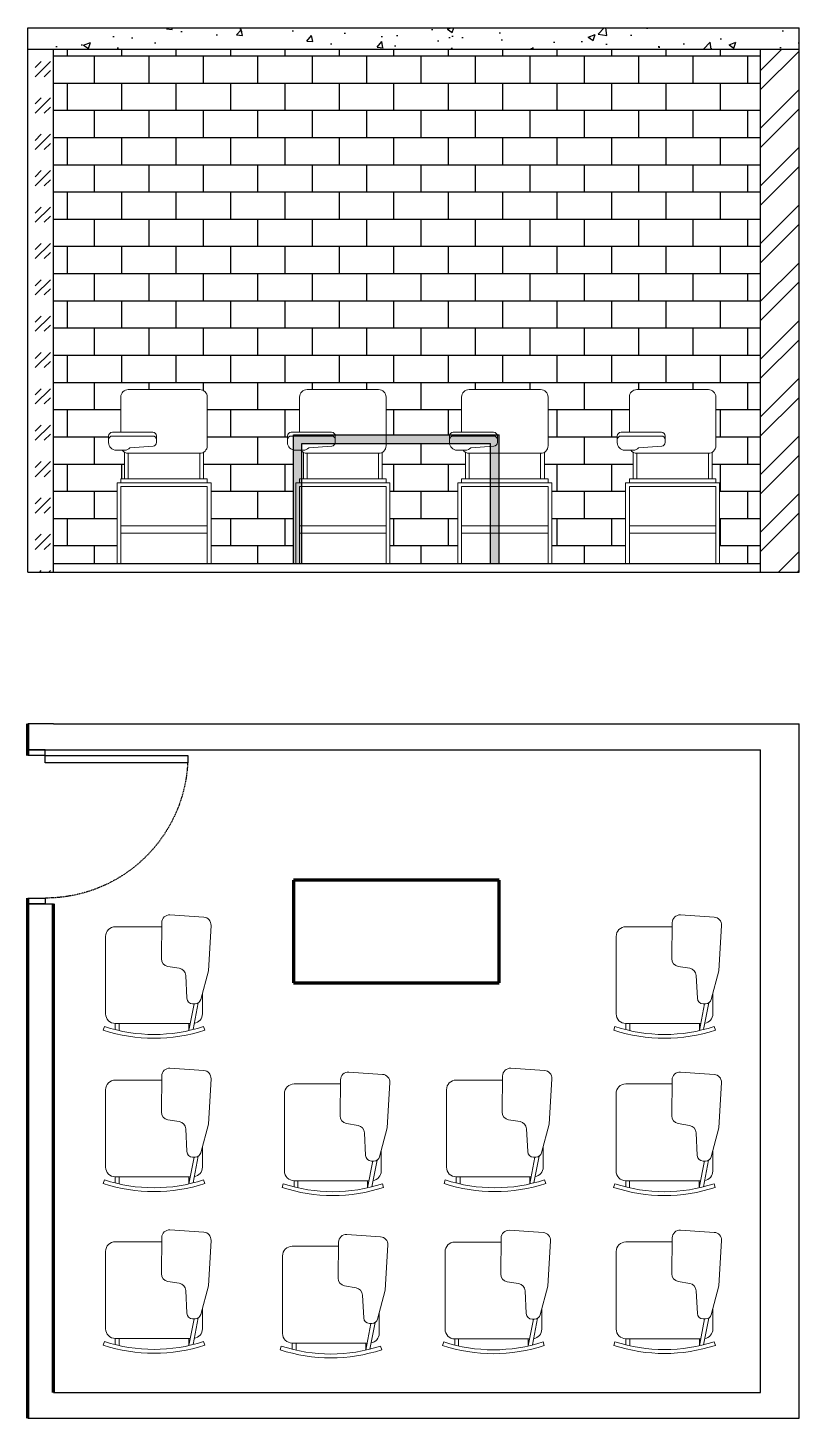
# Model space of a CAD drawing. Header units: inches. Extents: x 2702 to 16065, y 1501 to 3657.
# Drawn here: x 4661.2 to 4841.2, y 2292 to 2616.4 of the extents above; entities that cross this region are included whole.
import ezdxf

# ---------------------------------------------------------------- set-up
doc = ezdxf.new("R2010")
doc.units = ezdxf.units.IN
doc.linetypes.add('HIDDEN4', pattern=[0.09375, 0.0625, -0.03125])
doc.layers.add('furniture', color=7, linetype='Continuous')
doc.layers.add('sanitary', color=110, linetype='Continuous')
doc.layers.add('muebles', color=17, linetype='Continuous', lineweight=0)

# ---------------------------------------------------------------- blocks, each defined once
blk = doc.blocks.new('A$C0CE462CD')
for p, q in [((860, 100), (860, 0)), ((860, 0), (893.9, 0))]:
    blk.add_line(p, q)
blk.add_lwpolyline([(860, 100), (860, 920), (818.4, 920), (818.4, 100)], close=True)
for points in [[(6.1, 0), (40, 0), (40, 100), (6.1, 100)], [(6.1, 100), (6.1, 0)], [(860, 100), (893.9, 100), (893.9, 0)]]:
    blk.add_lwpolyline(points)
at = {"linetype": 'HIDDEN4'}
blk.add_arc((859.1, 101.9), 819.1, 92.8508, 180.13091, dxfattribs=at)
blk = doc.blocks.new('silla-27')
at = {"layer": 'muebles', "color": 7, "lineweight": 0, "true_color": 0xffffff}
for p, q in [((88.3183, 38.1598), (88.3163, 37.9735)), ((88.5357, 38.1876), (88.361, 38.1993)), ((88.5592, 37.9111), (88.573, 38.1454)), ((88.3497, 37.9336), (88.4088, 37.9238)), ((88.4422, 37.8863), (88.448, 37.7686)), ((88.52, 37.7624), (88.5592, 37.9111)), ((88.4857, 37.7402), (88.4585, 37.6017)), ((88.491, 37.7401), (88.478, 37.7401)), ((88.507, 37.7447), (88.4799, 37.6068)), ((88.0785, 37.6383), (88.0785, 37.6065)), ((88.0985, 37.6383), (88.0985, 37.6017)), ((88.4585, 37.6383), (88.4585, 37.6017))]:
    blk.add_line(p, q, dxfattribs=at)
at = {"layer": 'muebles', "color": 7, "lineweight": 0, "ltscale": 0.06, "true_color": 0xffffff}
for p, q in [((88.0285, 38.0883), (88.0285, 37.6883)), ((88.0785, 38.1383), (88.3181, 38.1383)), ((88.5285, 37.7947), (88.5285, 37.6883)), ((88.0222, 37.6228), (88.016, 37.6037)), ((88.4657, 37.6383), (88.0785, 37.6383)), ((88.5348, 37.6228), (88.541, 37.6037))]:
    blk.add_line(p, q, dxfattribs=at)
at = {"layer": 'muebles', "color": 7, "lineweight": 0, "true_color": 0xffffff}
for centre, radius, start, end in [((88.3583, 38.1594), 0.04, 86.19069, 179.38044), ((88.5331, 38.1477), 0.04, 356.62935, 86.19069), ((88.3563, 37.9731), 0.04, 179.38044, 260.54926), ((88.4022, 37.8843), 0.04, 2.86602, 80.54926), ((88.478, 37.7701), 0.03, 182.86602, 270), ((88.491, 37.7701), 0.03, 270, 345.23884)]:
    blk.add_arc(centre, radius, start, end, dxfattribs=at)
at = {"layer": 'muebles', "color": 7, "lineweight": 0, "ltscale": 0.06, "true_color": 0xffffff}
for centre, radius, start, end in [((88.0785, 38.0883), 0.05, 90, 180), ((88.0785, 37.6883), 0.05, 180, 270), ((88.4785, 37.6883), 0.05, 278.8356, 0), ((88.2785, 38.4031), 0.8414, 251.81945, 288.18055), ((88.2785, 38.4031), 0.8214, 251.81945, 288.18055)]:
    blk.add_arc(centre, radius, start, end, dxfattribs=at)
blk = doc.blocks.new('silla-25')
at = {"layer": 'muebles', "color": 255, "lineweight": 0}
for p, q in [((90.0298, 38.3925), (89.6497, 38.3925)), ((89.6097, 38.3525), (89.6097, 38.1657)), ((90.0698, 38.3525), (90.0698, 38.0938)), ((89.5452, 38.1457), (89.5452, 38.1105)), ((89.7799, 38.1657), (89.5652, 38.1657)), ((89.7799, 38.1457), (89.5652, 38.1457)), ((89.7999, 38.1457), (89.7999, 38.112)), ((89.6302, 38.0705), (89.5852, 38.0705)), ((89.6297, 38.0592), (89.6297, 37.9176)), ((90.0298, 38.0538), (89.6497, 38.0538)), ((89.6497, 38.0538), (89.6497, 37.9176)), ((89.6585, 38.0822), (89.7815, 38.0921)), ((90.0298, 38.0538), (90.0298, 37.9176)), ((90.0498, 38.0592), (90.0498, 37.9176)), ((90.0898, 37.8976), (89.5897, 37.8976)), ((89.5897, 37.8976), (89.5897, 37.4676)), ((90.0698, 37.9176), (89.6097, 37.9176)), ((89.6097, 37.9176), (89.6097, 37.8976)), ((89.6097, 37.8776), (89.6097, 37.4676)), ((90.0698, 37.8776), (89.6097, 37.8776)), ((90.0698, 37.9176), (90.0698, 37.8976)), ((90.0698, 37.8776), (90.0698, 37.4676)), ((90.0898, 37.8976), (90.0898, 37.4676)), ((90.0698, 37.6684), (89.6097, 37.6684)), ((90.0698, 37.6284), (89.6097, 37.6284)), ((89.6097, 37.4676), (89.5897, 37.4676)), ((90.0898, 37.4676), (90.0698, 37.4676))]:
    blk.add_line(p, q, dxfattribs=at)
for centre, radius, start, end in [((89.6497, 38.3525), 0.04, 90, 180), ((90.0298, 38.3525), 0.04, 0, 90), ((89.5652, 38.1457), 0.02, 90, 180), ((89.5652, 38.1257), 0.02, 90, 180), ((89.5852, 38.1105), 0.04, 180, 270), ((89.7799, 38.1457), 0.02, 0, 90), ((89.7799, 38.1257), 0.02, 0, 90), ((89.7799, 38.112), 0.02, 274.58692, 0), ((89.6497, 38.0938), 0.04, 215.67604, 270), ((89.6302, 38.1105), 0.04, 270, 315), ((90.0298, 38.0938), 0.04, 270, 0)]:
    blk.add_arc(centre, radius, start, end, dxfattribs=at)

msp = doc.modelspace()

# ---------------------------------------------------------------- hatches: boundary and pattern name
h = msp.add_hatch()
h.set_pattern_fill('AR-CONC', color=0, scale=0.09)
h.set_pattern_definition([(50, (1336.653, 0), (16.39662, -1.434518), [1.7145, -18.8595]), (355, (1336.653, 0), (-3.17191, 17.195116), [1.3716, -15.08765]), (100.45144, (1338.02, -0.12), (13.22471, 15.7606), [1.4571, -16.02812]), (46.1842, (1336.653, 4.572), (24.39711, -3.78381), [2.57175, -28.28925]), (96.63556, (1338.686, 4.257), (21.36637, 22.26835), [2.18565, -24.0422]), (351.18415, (1336.653, 4.572), (21.36637, 22.26835), [2.0574, -22.63138]), (21, (1338.939, 3.429), (13.645295, -9.203868), [1.7145, -18.8595]), (326, (1338.939, 3.429), (5.56218, 16.57692), [1.3716, -15.0876]), (71.45144, (1340.076, 2.662), (19.20748, 7.37305), [1.4571, -16.028094]), (37.5, (1336.653, 0), (0.277974, 7.6099535), [0, -14.90472, 0, -15.3162, 0, -15.14475]), (7.5, (1336.653, 0), (6.01377, 9.016252), [0, -8.73252, 0, -14.56182, 0, -5.77215]), (327.5, (1331.555, 0), (12.2031536, -0.515587), [0, -5.715, 0, -17.8308, 0, -23.6601]), (317.5, (1329.269, 0), (13.331626, 2.288384), [0, -7.4295, 0, -11.84148, 0, -16.8021])])
h.paths.add_polyline_path([(4841.163, 2616.397), (4661.163, 2616.397), (4661.163, 2611.397), (4841.163, 2611.397)])
h = msp.add_hatch()
h.set_pattern_fill('GOST_GLASS', color=0)
h.set_pattern_definition([(45, (1336.653, 0), (8.485281, 0), [5, -7]), (45, (1338.774, 0), (8.485281, 0), [2, -10]), (45, (1336.653, 2.1213), (8.485281, 0), [2, -10])])
h.paths.add_polyline_path([(4667.163, 2611.397), (4661.163, 2611.397), (4661.163, 2489.397), (4667.163, 2489.397)])
h = msp.add_hatch()
h.set_pattern_fill('BRICK', color=0)
h.set_pattern_definition([(0, (1336.653, 0), (0, 6.35), []), (90, (1336.653, 0), (-12.7, 8e-16), [6.35, -6.35]), (90, (1343.003, 0), (-12.7, 8e-16), [-6.35, 6.35])])
h.paths.add_polyline_path([(4832.163, 2611.397), (4667.163, 2611.397), (4667.163, 2491.397), (4681.983, 2491.397), (4681.983, 2510.257), (4682.86, 2510.257), (4682.86, 2511.134), (4683.737, 2511.134), (4683.737, 2517.342, -0.1065336), (4683.189, 2517.839), (4681.786, 2517.839, -0.4142136), (4680.032, 2519.593), (4680.032, 2521.136, -0.4142136), (4680.909, 2522.013), (4682.86, 2522.013), (4682.86, 2530.208, -0.4142136), (4684.614, 2531.962), (4701.285, 2531.962, -0.4142136), (4703.039, 2530.208), (4703.039, 2518.862, -0.2679492), (4702.162, 2517.342), (4702.162, 2511.134), (4703.039, 2511.134), (4703.039, 2510.257), (4703.916, 2510.257), (4703.916, 2491.397), (4723.14, 2491.397), (4723.14, 2517.877, -0.354089), (4721.751, 2519.593), (4721.751, 2521.136, -0.4142136), (4722.628, 2522.013), (4724.579, 2522.013), (4724.579, 2530.208, -0.4142136), (4726.334, 2531.962), (4743.004, 2531.962, -0.4142136), (4744.758, 2530.208), (4744.758, 2521.397), (4759.605, 2521.397, -0.328274), (4760.443, 2522.013), (4762.394, 2522.013), (4762.394, 2530.208, -0.4142136), (4764.148, 2531.962), (4780.819, 2531.962, -0.4142136), (4782.573, 2530.208), (4782.573, 2518.862, -0.2679492), (4781.696, 2517.342), (4781.696, 2511.134), (4782.573, 2511.134), (4782.573, 2510.257), (4783.45, 2510.257), (4783.45, 2491.397), (4800.66, 2491.397), (4800.66, 2510.257), (4801.537, 2510.257), (4801.537, 2511.134), (4802.415, 2511.134), (4802.415, 2517.342, -0.1065336), (4801.867, 2517.839), (4800.464, 2517.839, -0.4142136), (4798.709, 2519.593), (4798.709, 2521.136, -0.4142136), (4799.587, 2522.013), (4801.537, 2522.013), (4801.537, 2530.208, -0.4142136), (4803.292, 2531.962), (4819.962, 2531.962, -0.4142136), (4821.717, 2530.208), (4821.717, 2518.862, -0.2679492), (4820.84, 2517.342), (4820.84, 2511.134), (4821.717, 2511.134), (4821.717, 2510.257), (4822.594, 2510.257), (4822.594, 2491.397), (4832.163, 2491.397)])
h.paths.add_polyline_path([(4761.517, 2510.257), (4762.394, 2510.257), (4762.394, 2511.134), (4763.271, 2511.134), (4763.271, 2517.342, -0.1065336), (4762.723, 2517.839), (4761.32, 2517.839, -0.3817245), (4759.577, 2519.397), (4744.758, 2519.397), (4744.758, 2518.862, -0.2679492), (4743.881, 2517.342), (4743.881, 2511.134), (4744.758, 2511.134), (4744.758, 2510.257), (4745.636, 2510.257), (4745.636, 2491.397), (4761.517, 2491.397)], flags=17)
h = msp.add_hatch()
h.set_pattern_fill('ANSI32', color=0)
h.set_pattern_definition([(45, (1336.653, 0), (-6.735192, 6.735192), []), (45, (1341.143, 0), (-6.735192, 6.735192), [])])
h.paths.add_polyline_path([(4841.163, 2611.397), (4832.163, 2611.397), (4832.163, 2489.397), (4841.163, 2489.397)])
h = msp.add_hatch(color=0)
h.dxf.hatch_style = 1
h.paths.add_polyline_path([(4759.566, 2521.136, -0.0756526), (4759.605, 2521.397), (4744.758, 2521.397), (4744.758, 2519.397), (4759.577, 2519.397, -0.0280534), (4759.566, 2519.593)])
h.paths.add_polyline_path([(4769.86, 2521.136), (4760.443, 2521.136, 0.4142136), (4759.566, 2520.259), (4759.566, 2519.593, 0.0280534), (4759.577, 2519.397), (4769.14, 2519.397), (4769.14, 2518.722), (4769.93, 2518.785, 0.3909552), (4770.737, 2519.66), (4770.737, 2520.259, 0.4142136)])
h.paths.add_polyline_path([(4770.697, 2521.397), (4759.605, 2521.397, 0.0756526), (4759.566, 2521.136), (4759.566, 2520.259, -0.4142136), (4760.443, 2521.136), (4769.86, 2521.136, -0.4142136), (4770.737, 2520.259), (4770.737, 2521.136, 0.0756526)])
h.paths.add_polyline_path([(4732.922, 2520.259, 0.4142136), (4732.045, 2521.136), (4723.14, 2521.136), (4723.14, 2517.877, 0.0524341), (4723.505, 2517.839), (4725.14, 2517.839), (4725.14, 2519.397), (4732.882, 2519.397, 0.0763356), (4732.922, 2519.66)])
h.paths.add_polyline_path([(4732.883, 2521.397), (4723.14, 2521.397), (4723.14, 2521.136), (4732.045, 2521.136, -0.4142136), (4732.922, 2520.259), (4732.922, 2521.136, 0.0756526)])
h.paths.add_polyline_path([(4725.14, 2517.576, -0.0501312), (4724.908, 2517.839), (4723.505, 2517.839, -0.0524341), (4723.14, 2517.877), (4723.14, 2491.397), (4723.702, 2491.397), (4723.702, 2510.257), (4724.579, 2510.257), (4724.579, 2511.134), (4725.14, 2511.134)])
h.paths.add_polyline_path([(4771.14, 2521.397), (4770.697, 2521.397, -0.0756526), (4770.737, 2521.136), (4770.737, 2519.66, -0.3909552), (4769.93, 2518.785), (4769.14, 2518.722), (4769.14, 2517.107), (4771.14, 2517.107)])
h.paths.add_polyline_path([(4771.14, 2517.107), (4769.14, 2517.107), (4769.14, 2511.134), (4771.14, 2511.134)])
h.paths.add_polyline_path([(4771.14, 2511.134), (4769.14, 2511.134), (4769.14, 2510.257), (4771.14, 2510.257)])
h.paths.add_polyline_path([(4771.14, 2510.257), (4769.14, 2510.257), (4769.14, 2509.379), (4771.14, 2509.379)])
h.paths.add_polyline_path([(4771.14, 2509.379), (4769.14, 2509.379), (4769.14, 2500.204), (4771.14, 2500.204)])
h.paths.add_polyline_path([(4771.14, 2500.204), (4769.14, 2500.204), (4769.14, 2498.45), (4771.14, 2498.45)])
h.paths.add_polyline_path([(4771.14, 2498.45), (4769.14, 2498.45), (4769.14, 2491.397), (4771.14, 2491.397)])
h.paths.add_polyline_path([(4724.579, 2509.379), (4725.14, 2509.379), (4725.14, 2510.257), (4723.702, 2510.257), (4723.702, 2491.397), (4724.579, 2491.397)], flags=17)
h.paths.add_polyline_path([(4725.14, 2511.134), (4724.579, 2511.134), (4724.579, 2510.257), (4725.14, 2510.257)], flags=17)
h.paths.add_polyline_path([(4725.14, 2509.379), (4724.579, 2509.379), (4724.579, 2500.204), (4725.14, 2500.204)], flags=16)
h.paths.add_polyline_path([(4744.758, 2521.397), (4732.883, 2521.397, -0.0756526), (4732.922, 2521.136), (4732.922, 2519.66, -0.0763356), (4732.882, 2519.397), (4744.758, 2519.397)])
h.paths.add_polyline_path([(4725.14, 2498.45), (4724.579, 2498.45), (4724.579, 2491.397), (4725.14, 2491.397)], flags=16)
h.paths.add_polyline_path([(4725.14, 2500.204), (4724.579, 2500.204), (4724.579, 2498.45), (4725.14, 2498.45)], flags=16)

# ---------------------------------------------------------------- linework, layer by layer
at = {"color": 0}
for p, q in [((4661.163, 2489.397), (4661.163, 2616.397)), ((4661.163, 2616.397), (4841.163, 2616.397)), ((4841.163, 2489.397), (4841.163, 2616.397)), ((4661.163, 2611.397), (4841.163, 2611.397)), ((4667.163, 2489.397), (4667.163, 2611.397)), ((4832.163, 2489.397), (4832.163, 2611.397)), ((4723.14, 2491.397), (4723.14, 2521.397)), ((4723.14, 2521.397), (4771.14, 2521.397)), ((4771.14, 2491.397), (4771.14, 2521.397)), ((4725.14, 2519.397), (4769.14, 2519.397)), ((4725.14, 2491.397), (4725.14, 2519.397)), ((4769.14, 2491.397), (4769.14, 2519.397)), ((4661.163, 2489.397), (4841.163, 2489.397)), ((4667.163, 2491.397), (4832.163, 2491.397)), ((4667.163, 2453.951), (4661.163, 2453.951)), ((4661.163, 2411.951), (4667.163, 2411.951))]:
    msp.add_line(p, q, dxfattribs=at)
for p, q in [((4667.163, 2453.951), (4841.163, 2453.951)), ((4841.163, 2291.951), (4841.163, 2453.951)), ((4661.163, 2447.951), (4832.163, 2447.951)), ((4832.163, 2376.451), (4832.163, 2447.951)), ((4832.163, 2297.951), (4832.163, 2447.951)), ((4667.163, 2297.951), (4832.163, 2297.951)), ((4661.163, 2291.951), (4841.163, 2291.951))]:
    msp.add_line(p, q)
at = {"layer": 'furniture', "color": 7, "lineweight": 100, "true_color": 0xffffff}
for p, q in [((4771.14, 2417.534), (4723.14, 2417.534)), ((4723.14, 2393.534), (4771.14, 2393.534))]:
    msp.add_line(p, q, dxfattribs=at)
at = {"layer": 'sanitary', "color": 7, "lineweight": 100, "true_color": 0xffffff}
for p, q in [((4661.163, 2446.576), (4661.163, 2453.951)), ((4723.14, 2417.534), (4723.14, 2393.534)), ((4771.14, 2393.534), (4771.14, 2417.534)), ((4661.163, 2291.951), (4661.163, 2413.326)), ((4667.163, 2297.951), (4667.163, 2411.951))]:
    msp.add_line(p, q, dxfattribs=at)

# ---------------------------------------------------------------- block references
at = {"color": 0, "xscale": 43.86038762566275, "yscale": 43.86038762566275, "zscale": 43.86038762566275}
for p in [(752.544, 848.052), (794.263, 848.052), (832.078, 848.052), (871.221, 848.052)]:
    msp.add_blockref('silla-25', p, dxfattribs=at)
at = {"color": 7, "lineweight": 100, "true_color": 0xffffff, "xscale": -0.04054794520548879, "yscale": 0.04054794520548879, "zscale": 0.04054794520548879, "rotation": 270.0000000019238}
msp.add_blockref('A$C0CE462CD', (4661.163, 2411.704), dxfattribs=at)
at = {"xscale": 45.16169396645301, "yscale": 45.15961764463297, "zscale": 45.16169396645301}
for p in [(703.809, 684.32), (822.935, 684.32), (703.809, 648.54), (745.528, 647.635), (783.343, 648.54), (822.907, 647.634), (703.809, 610.817), (745.075, 609.749), (783.01, 610.73), (822.935, 610.773)]:
    msp.add_blockref('silla-27', p, dxfattribs=at)

doc.saveas('drawing.dxf')
